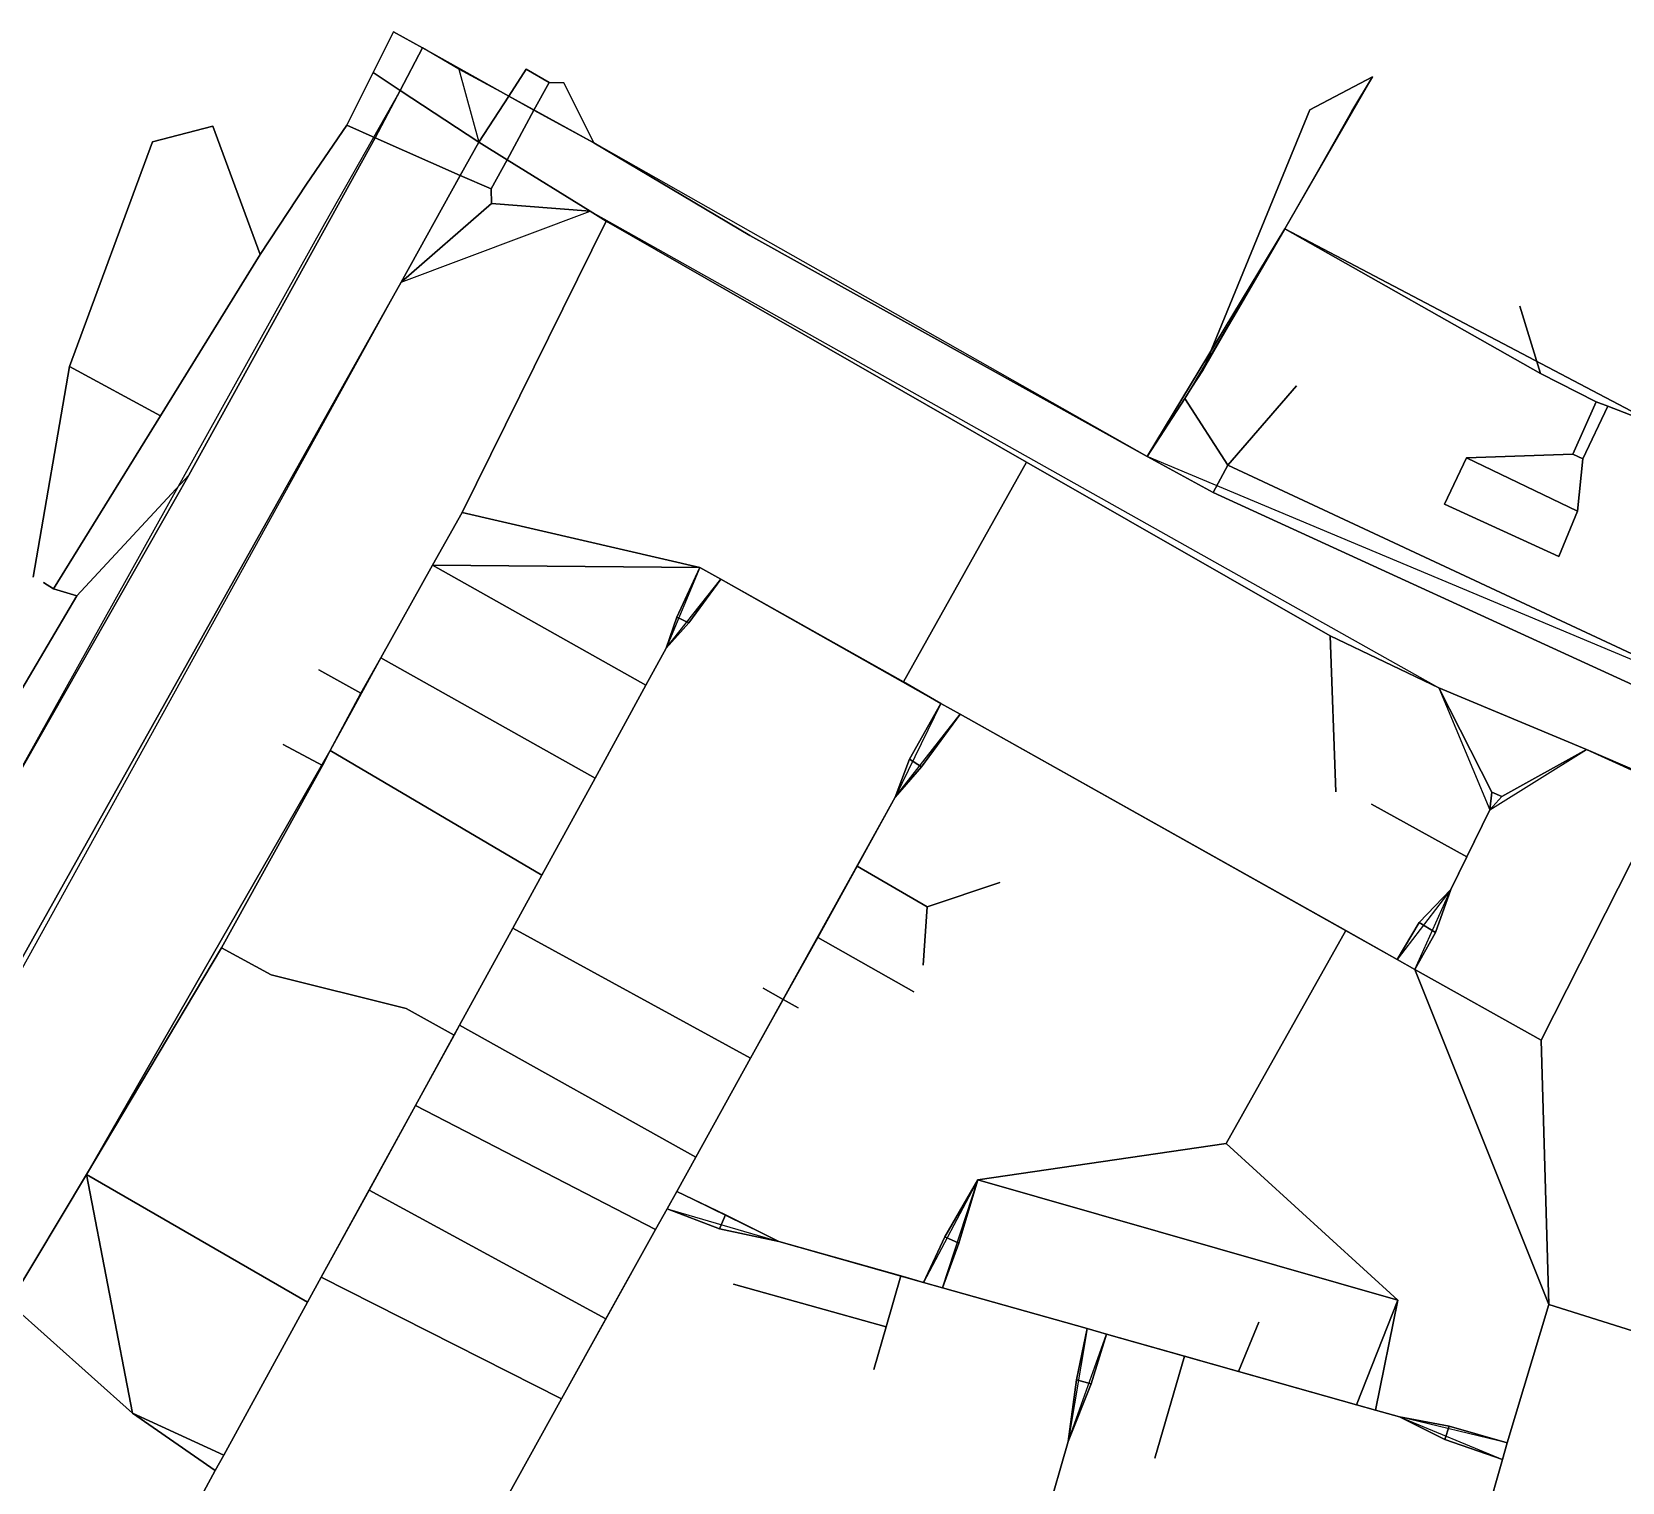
# Model space of a CAD drawing. Header units: metres. Extents: x 327752 to 330295, y 2791490 to 2794271.
# Drawn here: x 329091 to 329615, y 2793783 to 2794261 of the extents above; entities that cross this region are included whole.
import ezdxf

# ---------------------------------------------------------------- set-up
doc = ezdxf.new("R2010")
doc.units = ezdxf.units.M

msp = doc.modelspace()

# ---------------------------------------------------------------- linework, layer by layer
for p, q in [((329210.4, 2794260.86), (329203.66, 2794247.45)), ((329203.66, 2794247.45), (329210.4, 2794260.86)), ((329219.87, 2794255.56), (329210.4, 2794260.86)), ((329210.4, 2794260.86), (329219.87, 2794255.56)), ((329219.87, 2794255.56), (329212.51, 2794241.5)), ((329212.51, 2794241.5), (329219.87, 2794255.56)), ((329219.87, 2794255.56), (329248.38, 2794239.64)), ((329248.38, 2794239.64), (329219.87, 2794255.56)), ((329231.85, 2794248.55), (329219.87, 2794255.56)), ((329248.38, 2794239.64), (329231.85, 2794248.55)), ((329231.85, 2794248.55), (329238.47, 2794224.53)), ((329248.38, 2794239.64), (329254.06, 2794248.52)), ((329254.06, 2794248.52), (329248.38, 2794239.64)), ((329254.06, 2794248.52), (329261.59, 2794244.23)), ((329261.59, 2794244.23), (329254.06, 2794248.52)), ((329203.66, 2794247.45), (329194.95, 2794230.16)), ((329194.95, 2794230.16), (329203.66, 2794247.45)), ((329212.51, 2794241.5), (329203.66, 2794247.45)), ((329203.66, 2794247.45), (329212.51, 2794241.5)), ((329256.61, 2794235.04), (329261.59, 2794244.23)), ((329261.59, 2794244.23), (329256.61, 2794235.04)), ((329266.4, 2794244.12), (329261.59, 2794244.23)), ((329261.59, 2794244.23), (329266.4, 2794244.12)), ((329276.31, 2794224.29), (329266.4, 2794244.12)), ((329266.4, 2794244.12), (329276.31, 2794224.29)), ((329503.8, 2794196.02), (329532.66, 2794246.01)), ((329532.66, 2794246.01), (329503.8, 2794196.02)), ((329532.66, 2794246.01), (329512.06, 2794235.17)), ((329512.06, 2794235.17), (329532.66, 2794246.01)), ((329532.66, 2794246.01), (329525.85, 2794234.78)), ((329525.85, 2794234.78), (329532.66, 2794246.01)), ((329212.51, 2794241.5), (329187.64, 2794197.71)), ((329212.51, 2794241.5), (329204.37, 2794226)), ((329204.37, 2794226), (329212.51, 2794241.5)), ((329212.51, 2794241.5), (329238.47, 2794224.53)), ((329238.47, 2794224.53), (329212.51, 2794241.5)), ((329248.38, 2794239.64), (329238.47, 2794224.53)), ((329238.47, 2794224.53), (329248.38, 2794239.64)), ((329276.31, 2794224.29), (329248.38, 2794239.64)), ((329248.38, 2794239.64), (329256.61, 2794235.04)), ((329256.61, 2794235.04), (329248.38, 2794239.64)), ((329256.61, 2794235.04), (329247.81, 2794218.76)), ((329247.81, 2794218.76), (329256.61, 2794235.04)), ((329276.31, 2794224.29), (329256.61, 2794235.04)), ((329256.61, 2794235.04), (329276.31, 2794224.29)), ((329476.93, 2794149.6), (329512.06, 2794235.17)), ((329512.06, 2794235.17), (329476.93, 2794149.6)), ((329515.07, 2794215.54), (329525.85, 2794234.78)), ((329515.07, 2794215.54), (329525.85, 2794234.78)), ((329525.85, 2794234.78), (329515.07, 2794215.54)), ((329525.85, 2794234.78), (329515.07, 2794215.54)), ((329150.92, 2794229.83), (329130.97, 2794224.65)), ((329130.97, 2794224.65), (329150.92, 2794229.83)), ((329166.47, 2794187.54), (329150.92, 2794229.83)), ((329150.92, 2794229.83), (329166.47, 2794187.54)), ((329181.74, 2794210.66), (329194.95, 2794230.16)), ((329194.95, 2794230.16), (329181.74, 2794210.66)), ((329204.37, 2794226), (329194.95, 2794230.16)), ((329194.95, 2794230.16), (329204.37, 2794226)), ((329103.69, 2794150.68), (329130.97, 2794224.65)), ((329130.97, 2794224.65), (329103.69, 2794150.68)), ((329204.37, 2794226), (329142.98, 2794114.92)), ((329142.98, 2794114.92), (329204.37, 2794226)), ((329232.34, 2794213.52), (329204.37, 2794226)), ((329204.37, 2794226), (329232.34, 2794213.52)), ((329212.85, 2794178.47), (329238.47, 2794224.53)), ((329232.34, 2794213.52), (329238.47, 2794224.53)), ((329238.47, 2794224.53), (329232.34, 2794213.52)), ((329238.47, 2794224.53), (329247.81, 2794218.76)), ((329238.47, 2794224.53), (329275.12, 2794201.85)), ((329247.81, 2794218.76), (329238.47, 2794224.53)), ((329458.52, 2794121.06), (329276.31, 2794224.29)), ((329327.67, 2794193.77), (329276.31, 2794224.29)), ((329276.31, 2794224.29), (329327.67, 2794193.77)), ((329247.81, 2794218.76), (329242.57, 2794209.13)), ((329242.57, 2794209.13), (329247.81, 2794218.76)), ((329275.12, 2794201.85), (329247.81, 2794218.76)), ((329247.81, 2794218.76), (329275.12, 2794201.85)), ((329212.85, 2794178.47), (329232.34, 2794213.52)), ((329232.34, 2794213.52), (329212.85, 2794178.47)), ((329232.34, 2794213.52), (329242.57, 2794209.13)), ((329242.57, 2794209.13), (329232.34, 2794213.52)), ((329503.8, 2794196.02), (329515.07, 2794215.54)), ((329515.07, 2794215.54), (329503.8, 2794196.02)), ((329166.47, 2794187.54), (329181.74, 2794210.66)), ((329181.74, 2794210.66), (329166.47, 2794187.54)), ((329242.61, 2794204.34), (329242.57, 2794209.13)), ((329242.57, 2794209.13), (329242.61, 2794204.34)), ((329212.85, 2794178.47), (329242.61, 2794204.34)), ((329242.61, 2794204.34), (329212.85, 2794178.47)), ((329212.85, 2794178.47), (329275.12, 2794201.85)), ((329275.12, 2794201.85), (329242.61, 2794204.34)), ((329242.61, 2794204.34), (329275.12, 2794201.85)), ((329280.44, 2794198.55), (329275.12, 2794201.85)), ((329275.12, 2794201.85), (329280.44, 2794198.55)), ((329275.12, 2794201.85), (329554.55, 2794044.97)), ((329187.64, 2794197.71), (329069.41, 2793985.82)), ((329232.93, 2794102.61), (329280.44, 2794198.55)), ((329280.44, 2794198.55), (329232.93, 2794102.61)), ((329280.44, 2794198.55), (329418.78, 2794119.19)), ((329418.78, 2794119.19), (329280.44, 2794198.55)), ((329503.8, 2794196.02), (329458.52, 2794121.06)), ((329458.52, 2794121.06), (329503.8, 2794196.02)), ((329503.8, 2794196.02), (329487.09, 2794167.14)), ((329487.09, 2794167.14), (329503.8, 2794196.02)), ((329503.8, 2794196.02), (329588.05, 2794148.37)), ((329503.8, 2794196.02), (329627.72, 2794130.78)), ((329588.05, 2794148.37), (329503.8, 2794196.02)), ((329627.72, 2794130.78), (329503.8, 2794196.02)), ((329458.52, 2794121.06), (329327.67, 2794193.77)), ((329327.67, 2794193.77), (329458.52, 2794121.06)), ((329133.64, 2794134.46), (329166.47, 2794187.54)), ((329166.47, 2794187.54), (329133.64, 2794134.46)), ((329040.72, 2793871.71), (329212.85, 2794178.47)), ((329212.85, 2794178.47), (329040.72, 2793871.71)), ((329055.99, 2793894.45), (329212.85, 2794178.47)), ((329588.05, 2794148.37), (329581.15, 2794170.59)), ((329581.15, 2794170.59), (329588.05, 2794148.37)), ((329487.09, 2794167.14), (329473.26, 2794143.91)), ((329473.26, 2794143.91), (329487.09, 2794167.14)), ((329487.09, 2794167.14), (329476.93, 2794149.6)), ((329476.93, 2794149.6), (329487.09, 2794167.14)), ((329103.69, 2794150.68), (329091.71, 2794081.34)), ((329091.71, 2794081.34), (329103.69, 2794150.68)), ((329133.64, 2794134.46), (329103.69, 2794150.68)), ((329103.69, 2794150.68), (329133.64, 2794134.46)), ((329476.93, 2794149.6), (329473.26, 2794143.91)), ((329473.26, 2794143.91), (329476.93, 2794149.6)), ((329588.05, 2794148.37), (329606.35, 2794139.11)), ((329606.35, 2794139.11), (329588.05, 2794148.37)), ((329470.87, 2794140.21), (329473.26, 2794143.91)), ((329473.26, 2794143.91), (329470.87, 2794140.21)), ((329485.04, 2794118.18), (329507.65, 2794144.28)), ((329507.65, 2794144.28), (329485.04, 2794118.18)), ((329458.52, 2794121.06), (329470.87, 2794140.21)), ((329470.87, 2794140.21), (329458.52, 2794121.06)), ((329470.87, 2794140.21), (329485.04, 2794118.18)), ((329485.04, 2794118.18), (329470.87, 2794140.21)), ((329598.68, 2794121.87), (329606.35, 2794139.11)), ((329606.35, 2794139.11), (329598.68, 2794121.87)), ((329610.14, 2794137.64), (329606.35, 2794139.11)), ((329606.35, 2794139.11), (329610.14, 2794137.64)), ((329133.64, 2794134.46), (329098.41, 2794077.47)), ((329098.41, 2794077.47), (329133.64, 2794134.46)), ((329601.93, 2794120.32), (329610.14, 2794137.64)), ((329610.14, 2794137.64), (329601.93, 2794120.32)), ((329627.72, 2794130.78), (329610.14, 2794137.64)), ((329610.14, 2794137.64), (329627.72, 2794130.78)), ((329418.78, 2794119.19), (329378.28, 2794046.92)), ((329378.28, 2794046.92), (329418.78, 2794119.19)), ((329418.78, 2794119.19), (329518.81, 2794062.07)), ((329518.81, 2794062.07), (329418.78, 2794119.19)), ((329458.52, 2794121.06), (329480.27, 2794109.21)), ((329480.27, 2794109.21), (329458.52, 2794121.06)), ((329711.29, 2794015.09), (329458.52, 2794121.06)), ((329480.27, 2794109.21), (329485.04, 2794118.18)), ((329485.04, 2794118.18), (329480.27, 2794109.21)), ((329638.34, 2794046.62), (329485.04, 2794118.18)), ((329485.04, 2794118.18), (329638.34, 2794046.62)), ((329556.41, 2794105.34), (329563.64, 2794120.67)), ((329563.64, 2794120.67), (329556.41, 2794105.34)), ((329563.64, 2794120.67), (329598.68, 2794121.87)), ((329598.68, 2794121.87), (329563.64, 2794120.67)), ((329600.17, 2794103.13), (329563.64, 2794120.67)), ((329563.64, 2794120.67), (329600.17, 2794103.13)), ((329601.93, 2794120.32), (329598.68, 2794121.87)), ((329598.68, 2794121.87), (329601.93, 2794120.32)), ((329600.17, 2794103.13), (329601.93, 2794120.32)), ((329601.93, 2794120.32), (329600.17, 2794103.13)), ((329069.41, 2793985.82), (329142.98, 2794114.92)), ((329142.98, 2794114.92), (329069.41, 2793985.82)), ((329106.09, 2794075.17), (329142.98, 2794114.92)), ((329142.98, 2794114.92), (329106.09, 2794075.17)), ((329480.27, 2794109.21), (329635.46, 2794038.06)), ((329635.46, 2794038.06), (329480.27, 2794109.21)), ((329232.93, 2794102.61), (329223.26, 2794085.35)), ((329223.26, 2794085.35), (329232.93, 2794102.61)), ((329232.93, 2794102.61), (329311.28, 2794084.56)), ((329311.28, 2794084.56), (329232.93, 2794102.61)), ((329594, 2794088.11), (329556.41, 2794105.34)), ((329594, 2794088.11), (329556.41, 2794105.34)), ((329556.41, 2794105.34), (329594, 2794088.11)), ((329556.41, 2794105.34), (329594, 2794088.11)), ((329594, 2794088.11), (329600.17, 2794103.13)), ((329600.17, 2794103.13), (329594, 2794088.11)), ((329223.26, 2794085.35), (329206.15, 2794054.79)), ((329206.15, 2794054.79), (329223.26, 2794085.35)), ((329223.26, 2794085.35), (329293.48, 2794045.75)), ((329223.26, 2794085.35), (329311.28, 2794084.56)), ((329311.28, 2794084.56), (329223.26, 2794085.35)), ((329293.48, 2794045.75), (329223.26, 2794085.35)), ((329311.28, 2794084.56), (329300.17, 2794057.93)), ((329300.17, 2794057.93), (329318.1, 2794080.72)), ((329311.28, 2794084.56), (329303.66, 2794068.22)), ((329303.66, 2794068.22), (329311.28, 2794084.56)), ((329318.1, 2794080.72), (329307.62, 2794066.35)), ((329307.62, 2794066.35), (329318.1, 2794080.72)), ((329311.28, 2794084.56), (329318.1, 2794080.72)), ((329318.1, 2794080.72), (329311.28, 2794084.56)), ((329378.28, 2794046.92), (329318.1, 2794080.72)), ((329318.1, 2794080.72), (329378.28, 2794046.92)), ((329318.1, 2794080.72), (329390.58, 2794039.78)), ((329390.58, 2794039.78), (329318.1, 2794080.72)), ((329106.09, 2794075.17), (329084.4, 2794038.38)), ((329084.4, 2794038.38), (329106.09, 2794075.17)), ((329098.41, 2794077.47), (329095.14, 2794079.62)), ((329095.14, 2794079.62), (329098.41, 2794077.47)), ((329098.41, 2794077.47), (329106.09, 2794075.17)), ((329106.09, 2794075.17), (329098.41, 2794077.47)), ((329303.66, 2794068.22), (329300.17, 2794057.93)), ((329300.17, 2794057.93), (329303.66, 2794068.22)), ((329307.62, 2794066.35), (329300.17, 2794057.93)), ((329300.17, 2794057.93), (329307.62, 2794066.35)), ((329303.66, 2794068.22), (329307.62, 2794066.35)), ((329307.62, 2794066.35), (329303.66, 2794068.22)), ((329554.55, 2794044.97), (329518.81, 2794062.07)), ((329518.81, 2794062.07), (329554.55, 2794044.97)), ((329518.81, 2794062.07), (329520.64, 2794010.72)), ((329520.64, 2794010.72), (329518.81, 2794062.07)), ((329189.55, 2794024.25), (329206.15, 2794054.79)), ((329206.15, 2794054.79), (329189.55, 2794024.25)), ((329199.64, 2794043.17), (329206.15, 2794054.79)), ((329206.15, 2794054.79), (329199.64, 2794043.17)), ((329206.15, 2794054.79), (329276.73, 2794015.21)), ((329276.73, 2794015.21), (329206.15, 2794054.79)), ((329300.17, 2794057.93), (329293.48, 2794045.75)), ((329293.48, 2794045.75), (329300.17, 2794057.93)), ((329199.64, 2794043.17), (329185.75, 2794050.85)), ((329185.75, 2794050.85), (329199.64, 2794043.17)), ((329293.48, 2794045.75), (329276.73, 2794015.21)), ((329276.73, 2794015.21), (329293.48, 2794045.75)), ((329378.28, 2794046.92), (329390.58, 2794039.78)), ((329390.58, 2794039.78), (329378.28, 2794046.92)), ((329554.55, 2794044.97), (329603.15, 2794024.59)), ((329554.55, 2794044.97), (329572.03, 2794010.6)), ((329554.55, 2794044.97), (329571.33, 2794004.8)), ((329603.15, 2794024.59), (329554.55, 2794044.97)), ((329572.03, 2794010.6), (329554.55, 2794044.97)), ((329199.64, 2794043.17), (329189.55, 2794024.25)), ((329189.55, 2794024.25), (329199.64, 2794043.17)), ((329390.58, 2794039.78), (329375.59, 2794008.95)), ((329380.24, 2794021.5), (329390.58, 2794039.78)), ((329390.58, 2794039.78), (329380.24, 2794021.5)), ((329396.9, 2794036.22), (329390.58, 2794039.78)), ((329390.58, 2794039.78), (329396.9, 2794036.22)), ((329375.59, 2794008.95), (329396.9, 2794036.22)), ((329384.24, 2794018.89), (329396.9, 2794036.22)), ((329396.9, 2794036.22), (329384.24, 2794018.89)), ((329396.9, 2794036.22), (329523.88, 2793965.04)), ((329396.9, 2794036.22), (329540.8, 2793955.53)), ((329523.88, 2793965.04), (329396.9, 2794036.22)), ((329540.8, 2793955.53), (329396.9, 2794036.22)), ((329109.32, 2793884.69), (329189.55, 2794024.25)), ((329189.55, 2794024.25), (329109.32, 2793884.69)), ((329186.94, 2794019.35), (329174.05, 2794026.24)), ((329174.05, 2794026.24), (329186.94, 2794019.35)), ((329174.05, 2794026.24), (329174.05, 2794026.24)), ((329174.05, 2794026.24), (329174.05, 2794026.24)), ((329186.94, 2794019.35), (329189.55, 2794024.25)), ((329189.55, 2794024.25), (329186.94, 2794019.35)), ((329189.55, 2794024.25), (329259.22, 2793983.3)), ((329259.22, 2793983.3), (329189.55, 2794024.25)), ((329571.33, 2794004.8), (329603.15, 2794024.59)), ((329603.15, 2794024.59), (329575.31, 2794009.13)), ((329575.31, 2794009.13), (329603.15, 2794024.59)), ((329630.61, 2794012.72), (329603.15, 2794024.59)), ((329603.15, 2794024.59), (329630.61, 2794012.72)), ((329603.15, 2794024.59), (329670.63, 2793994.05)), ((329153.75, 2793959.33), (329186.94, 2794019.35)), ((329186.94, 2794019.35), (329153.75, 2793959.33)), ((329375.59, 2794008.95), (329380.24, 2794021.5)), ((329380.24, 2794021.5), (329375.59, 2794008.95)), ((329375.59, 2794008.95), (329384.24, 2794018.89)), ((329384.24, 2794018.89), (329375.59, 2794008.95)), ((329380.24, 2794021.5), (329384.24, 2794018.89)), ((329384.24, 2794018.89), (329380.24, 2794021.5)), ((329259.22, 2793983.3), (329276.73, 2794015.21)), ((329276.73, 2794015.21), (329259.22, 2793983.3)), ((329588.28, 2793928.91), (329630.61, 2794012.72)), ((329630.61, 2794012.72), (329588.28, 2793928.91)), ((329375.59, 2794008.95), (329327.96, 2793923.03)), ((329327.96, 2793923.03), (329375.59, 2794008.95)), ((329375.59, 2794008.95), (329363.03, 2793986.18)), ((329363.03, 2793986.18), (329375.59, 2794008.95)), ((329572.03, 2794010.6), (329571.33, 2794004.8)), ((329571.33, 2794004.8), (329572.03, 2794010.6)), ((329575.31, 2794009.13), (329571.33, 2794004.8)), ((329571.33, 2794004.8), (329575.31, 2794009.13)), ((329575.31, 2794009.13), (329572.03, 2794010.6)), ((329572.03, 2794010.6), (329575.31, 2794009.13)), ((329563.79, 2793989.32), (329532.33, 2794006.61)), ((329532.33, 2794006.61), (329563.79, 2793989.32)), ((329571.33, 2794004.8), (329558.51, 2793978.57)), ((329558.51, 2793978.57), (329571.33, 2794004.8)), ((329571.33, 2794004.8), (329563.79, 2793989.32)), ((329563.79, 2793989.32), (329571.33, 2794004.8)), ((329363.03, 2793986.18), (329350.04, 2793962.79)), ((329350.04, 2793962.79), (329363.03, 2793986.18)), ((329363.03, 2793986.18), (329386.06, 2793972.85)), ((329386.06, 2793972.85), (329363.03, 2793986.18)), ((329563.79, 2793989.32), (329558.51, 2793978.57)), ((329558.51, 2793978.57), (329563.79, 2793989.32)), ((329249.61, 2793965.78), (329259.22, 2793983.3)), ((329259.22, 2793983.3), (329249.61, 2793965.78)), ((329386.06, 2793972.85), (329410, 2793980.88)), ((329410, 2793980.88), (329386.06, 2793972.85)), ((329558.51, 2793978.57), (329540.8, 2793955.53)), ((329546.67, 2793952.23), (329558.51, 2793978.57)), ((329558.51, 2793978.57), (329548.09, 2793967.69)), ((329548.09, 2793967.69), (329558.51, 2793978.57)), ((329558.51, 2793978.57), (329553.47, 2793964.38)), ((329553.47, 2793964.38), (329558.51, 2793978.57)), ((329384.74, 2793953.65), (329386.06, 2793972.85)), ((329386.06, 2793972.85), (329384.74, 2793953.65)), ((329232.13, 2793933.93), (329249.61, 2793965.78)), ((329249.61, 2793965.78), (329232.13, 2793933.93)), ((329327.96, 2793923.03), (329249.61, 2793965.78)), ((329249.61, 2793965.78), (329327.96, 2793923.03)), ((329484.57, 2793894.92), (329523.88, 2793965.04)), ((329523.88, 2793965.04), (329484.57, 2793894.92)), ((329523.88, 2793965.04), (329540.8, 2793955.53)), ((329540.8, 2793955.53), (329523.88, 2793965.04)), ((329540.8, 2793955.53), (329548.09, 2793967.69)), ((329548.09, 2793967.69), (329540.8, 2793955.53)), ((329553.47, 2793964.38), (329548.09, 2793967.69)), ((329548.09, 2793967.69), (329553.47, 2793964.38)), ((329350.04, 2793962.79), (329338.68, 2793942.34)), ((329338.68, 2793942.34), (329350.04, 2793962.79)), ((329381.64, 2793944.89), (329350.04, 2793962.79)), ((329350.04, 2793962.79), (329381.64, 2793944.89)), ((329546.67, 2793952.23), (329553.47, 2793964.38)), ((329553.47, 2793964.38), (329546.67, 2793952.23)), ((329109.32, 2793884.69), (329153.75, 2793959.33)), ((329153.75, 2793959.33), (329109.32, 2793884.69)), ((329153.75, 2793959.33), (329170.13, 2793950.42)), ((329170.13, 2793950.42), (329153.75, 2793959.33)), ((329546.67, 2793952.23), (329540.8, 2793955.53)), ((329540.8, 2793955.53), (329546.67, 2793952.23)), ((329170.13, 2793950.42), (329214.59, 2793939.4)), ((329170.13, 2793950.42), (329214.59, 2793939.4)), ((329214.59, 2793939.4), (329170.13, 2793950.42)), ((329214.59, 2793939.4), (329170.13, 2793950.42)), ((329590.78, 2793841.93), (329546.67, 2793952.23)), ((329588.28, 2793928.91), (329546.67, 2793952.23)), ((329546.67, 2793952.23), (329588.28, 2793928.91)), ((329546.67, 2793952.23), (329590.78, 2793841.93)), ((329338.68, 2793942.34), (329332.07, 2793946.02)), ((329332.07, 2793946.02), (329338.68, 2793942.34)), ((329214.59, 2793939.4), (329230.32, 2793930.64)), ((329230.32, 2793930.64), (329214.59, 2793939.4)), ((329327.96, 2793923.03), (329338.68, 2793942.34)), ((329338.68, 2793942.34), (329327.96, 2793923.03)), ((329338.68, 2793942.34), (329343.63, 2793939.56)), ((329343.63, 2793939.56), (329338.68, 2793942.34)), ((329217.59, 2793907.42), (329232.13, 2793933.93)), ((329232.13, 2793933.93), (329217.59, 2793907.42)), ((329230.32, 2793930.64), (329232.13, 2793933.93)), ((329232.13, 2793933.93), (329230.32, 2793930.64)), ((329309.89, 2793890.49), (329232.13, 2793933.93)), ((329232.13, 2793933.93), (329309.89, 2793890.49)), ((329217.59, 2793907.42), (329230.32, 2793930.64)), ((329230.32, 2793930.64), (329217.59, 2793907.42)), ((329590.78, 2793841.93), (329588.28, 2793928.91)), ((329588.28, 2793928.91), (329590.78, 2793841.93)), ((329327.96, 2793923.03), (329309.89, 2793890.49)), ((329309.89, 2793890.49), (329327.96, 2793923.03)), ((329217.59, 2793907.42), (329186.59, 2793850.93)), ((329186.59, 2793850.93), (329217.59, 2793907.42)), ((329202.34, 2793879.62), (329217.59, 2793907.42)), ((329217.59, 2793907.42), (329202.34, 2793879.62)), ((329296.62, 2793866.61), (329217.59, 2793907.42)), ((329217.59, 2793907.42), (329296.62, 2793866.61)), ((329402.77, 2793883.03), (329484.57, 2793894.92)), ((329484.57, 2793894.92), (329402.77, 2793883.03)), ((329484.57, 2793894.92), (329541, 2793843.35)), ((329541, 2793843.35), (329484.57, 2793894.92)), ((329303.61, 2793879.19), (329309.89, 2793890.49)), ((329309.89, 2793890.49), (329303.61, 2793879.19)), ((329083.92, 2793842.43), (329109.32, 2793884.69)), ((329109.32, 2793884.69), (329083.92, 2793842.43)), ((329124.45, 2793806.21), (329109.32, 2793884.69)), ((329109.32, 2793884.69), (329182.05, 2793842.66)), ((329109.32, 2793884.69), (329124.45, 2793806.21)), ((329182.05, 2793842.66), (329109.32, 2793884.69)), ((329402.77, 2793883.03), (329384.88, 2793849.23)), ((329391.11, 2793847.47), (329402.77, 2793883.03)), ((329402.77, 2793883.03), (329391.88, 2793864.18)), ((329391.88, 2793864.18), (329402.77, 2793883.03)), ((329396.55, 2793862.08), (329402.77, 2793883.03)), ((329402.77, 2793883.03), (329396.55, 2793862.08)), ((329402.77, 2793883.03), (329541, 2793843.35)), ((329541, 2793843.35), (329402.77, 2793883.03)), ((329202.34, 2793879.62), (329186.59, 2793850.93)), ((329186.59, 2793850.93), (329202.34, 2793879.62)), ((329280.28, 2793837.18), (329202.34, 2793879.62)), ((329202.34, 2793879.62), (329280.28, 2793837.18)), ((329303.61, 2793879.19), (329300.44, 2793873.47)), ((329300.44, 2793873.47), (329303.61, 2793879.19)), ((329303.61, 2793879.19), (329319.72, 2793871.46)), ((329319.72, 2793871.46), (329303.61, 2793879.19)), ((329337.21, 2793862.66), (329303.61, 2793879.19)), ((329300.44, 2793873.47), (329296.62, 2793866.61)), ((329296.62, 2793866.61), (329300.44, 2793873.47)), ((329300.44, 2793873.47), (329317.67, 2793866.88)), ((329300.44, 2793873.47), (329337.21, 2793862.66)), ((329317.67, 2793866.88), (329300.44, 2793873.47)), ((329319.72, 2793871.46), (329317.67, 2793866.88)), ((329317.67, 2793866.88), (329319.72, 2793871.46)), ((329319.72, 2793871.46), (329337.21, 2793862.66)), ((329337.21, 2793862.66), (329319.72, 2793871.46)), ((329265.7, 2793810.92), (329296.62, 2793866.61)), ((329296.62, 2793866.61), (329265.7, 2793810.92)), ((329280.28, 2793837.18), (329296.62, 2793866.61)), ((329296.62, 2793866.61), (329280.28, 2793837.18)), ((329317.67, 2793866.88), (329337.21, 2793862.66)), ((329337.21, 2793862.66), (329317.67, 2793866.88)), ((329384.88, 2793849.23), (329337.21, 2793862.66)), ((329337.21, 2793862.66), (329377.35, 2793851.36)), ((329337.21, 2793862.66), (329384.88, 2793849.23)), ((329377.35, 2793851.36), (329337.21, 2793862.66)), ((329384.88, 2793849.23), (329391.88, 2793864.18)), ((329391.88, 2793864.18), (329384.88, 2793849.23)), ((329391.11, 2793847.47), (329396.55, 2793862.08)), ((329396.55, 2793862.08), (329391.11, 2793847.47)), ((329396.55, 2793862.08), (329391.88, 2793864.18)), ((329391.88, 2793864.18), (329396.55, 2793862.08)), ((329186.59, 2793850.93), (329182.05, 2793842.66)), ((329182.05, 2793842.66), (329186.59, 2793850.93)), ((329265.7, 2793810.92), (329186.59, 2793850.93)), ((329186.59, 2793850.93), (329265.7, 2793810.92)), ((329377.35, 2793851.36), (329372.53, 2793834.54)), ((329372.53, 2793834.54), (329377.35, 2793851.36)), ((329384.88, 2793849.23), (329377.35, 2793851.36)), ((329377.35, 2793851.36), (329384.88, 2793849.23)), ((329372.53, 2793834.54), (329322.27, 2793848.68)), ((329322.27, 2793848.68), (329372.53, 2793834.54)), ((329391.11, 2793847.47), (329384.88, 2793849.23)), ((329384.88, 2793849.23), (329391.11, 2793847.47)), ((329391.11, 2793847.47), (329438.78, 2793833.99)), ((329438.78, 2793833.99), (329391.11, 2793847.47)), ((329083.92, 2793842.43), (329124.45, 2793806.21)), ((329124.45, 2793806.21), (329083.92, 2793842.43)), ((329154.47, 2793792.39), (329182.05, 2793842.66)), ((329182.05, 2793842.66), (329154.47, 2793792.39)), ((329541, 2793843.35), (329527.39, 2793808.93)), ((329527.39, 2793808.93), (329541, 2793843.35)), ((329541, 2793843.35), (329533.7, 2793807.15)), ((329533.7, 2793807.15), (329541, 2793843.35)), ((329590.78, 2793841.93), (329577, 2793796.46)), ((329577, 2793796.46), (329590.78, 2793841.93)), ((329590.78, 2793841.93), (329707.68, 2793805.04)), ((329590.78, 2793841.93), (329719.36, 2793801.23)), ((329707.68, 2793805.04), (329590.78, 2793841.93)), ((329719.36, 2793801.23), (329590.78, 2793841.93)), ((329280.28, 2793837.18), (329265.7, 2793810.92)), ((329265.7, 2793810.92), (329280.28, 2793837.18)), ((329372.53, 2793834.54), (329368.53, 2793820.56)), ((329368.53, 2793820.56), (329372.53, 2793834.54)), ((329495.24, 2793836.15), (329488.53, 2793819.92)), ((329488.53, 2793819.92), (329495.24, 2793836.15)), ((329495.24, 2793836.15), (329495.24, 2793836.15)), ((329495.24, 2793836.15), (329495.24, 2793836.15)), ((329438.78, 2793833.99), (329432.51, 2793796.86)), ((329432.51, 2793796.86), (329445.09, 2793832.2)), ((329438.78, 2793833.99), (329435.23, 2793817.15)), ((329435.23, 2793817.15), (329438.78, 2793833.99)), ((329438.78, 2793833.99), (329445.09, 2793832.2)), ((329445.09, 2793832.2), (329438.78, 2793833.99)), ((329440.05, 2793815.81), (329445.09, 2793832.2)), ((329445.09, 2793832.2), (329440.05, 2793815.81)), ((329445.09, 2793832.2), (329470.76, 2793824.94)), ((329445.09, 2793832.2), (329527.39, 2793808.93)), ((329470.76, 2793824.94), (329445.09, 2793832.2)), ((329527.39, 2793808.93), (329445.09, 2793832.2)), ((329470.76, 2793824.94), (329460.98, 2793791.31)), ((329460.98, 2793791.31), (329470.76, 2793824.94)), ((329488.53, 2793819.92), (329470.76, 2793824.94)), ((329470.76, 2793824.94), (329488.53, 2793819.92)), ((329488.53, 2793819.92), (329527.39, 2793808.93)), ((329527.39, 2793808.93), (329488.53, 2793819.92)), ((329432.51, 2793796.86), (329435.23, 2793817.15)), ((329435.23, 2793817.15), (329432.51, 2793796.86)), ((329432.51, 2793796.86), (329440.05, 2793815.81)), ((329440.05, 2793815.81), (329432.51, 2793796.86)), ((329435.23, 2793817.15), (329440.05, 2793815.81)), ((329440.05, 2793815.81), (329435.23, 2793817.15)), ((329265.7, 2793810.92), (329234.53, 2793754.8)), ((329234.53, 2793754.8), (329265.7, 2793810.92)), ((329527.39, 2793808.93), (329533.7, 2793807.15)), ((329533.7, 2793807.15), (329527.39, 2793808.93)), ((329124.45, 2793806.21), (329154.47, 2793792.39)), ((329124.45, 2793806.21), (329151.69, 2793787.31)), ((329154.47, 2793792.39), (329124.45, 2793806.21)), ((329151.69, 2793787.31), (329124.45, 2793806.21)), ((329541.55, 2793804.93), (329533.7, 2793807.15)), ((329533.7, 2793807.15), (329541.55, 2793804.93)), ((329577, 2793796.46), (329541.55, 2793804.93)), ((329556.53, 2793797.53), (329541.55, 2793804.93)), ((329557.99, 2793801.91), (329541.55, 2793804.93)), ((329541.55, 2793804.93), (329556.53, 2793797.53)), ((329541.55, 2793804.93), (329557.99, 2793801.91)), ((329541.55, 2793804.93), (329575.45, 2793790.96)), ((329556.53, 2793797.53), (329557.99, 2793801.91)), ((329557.99, 2793801.91), (329556.53, 2793797.53)), ((329556.53, 2793797.53), (329575.45, 2793790.96)), ((329575.45, 2793790.96), (329556.53, 2793797.53)), ((329577, 2793796.46), (329557.99, 2793801.91)), ((329557.99, 2793801.91), (329577, 2793796.46)), ((329154.47, 2793792.39), (329151.69, 2793787.31)), ((329151.69, 2793787.31), (329154.47, 2793792.39)), ((329414.91, 2793736.12), (329432.51, 2793796.86)), ((329432.51, 2793796.86), (329414.91, 2793736.12)), ((329425.04, 2793771.09), (329432.51, 2793796.86)), ((329432.51, 2793796.86), (329425.04, 2793771.09)), ((329577, 2793796.46), (329575.45, 2793790.96)), ((329575.45, 2793790.96), (329577, 2793796.46)), ((329151.69, 2793787.31), (329138.57, 2793763.32)), ((329138.57, 2793763.32), (329151.69, 2793787.31)), ((329575.45, 2793790.96), (329552.41, 2793709.75)), ((329552.41, 2793709.75), (329575.45, 2793790.96)), ((329575.45, 2793790.96), (329560.32, 2793737.49)), ((329560.32, 2793737.49), (329575.45, 2793790.96))]:
    msp.add_line(p, q)

doc.saveas('drawing.dxf')
